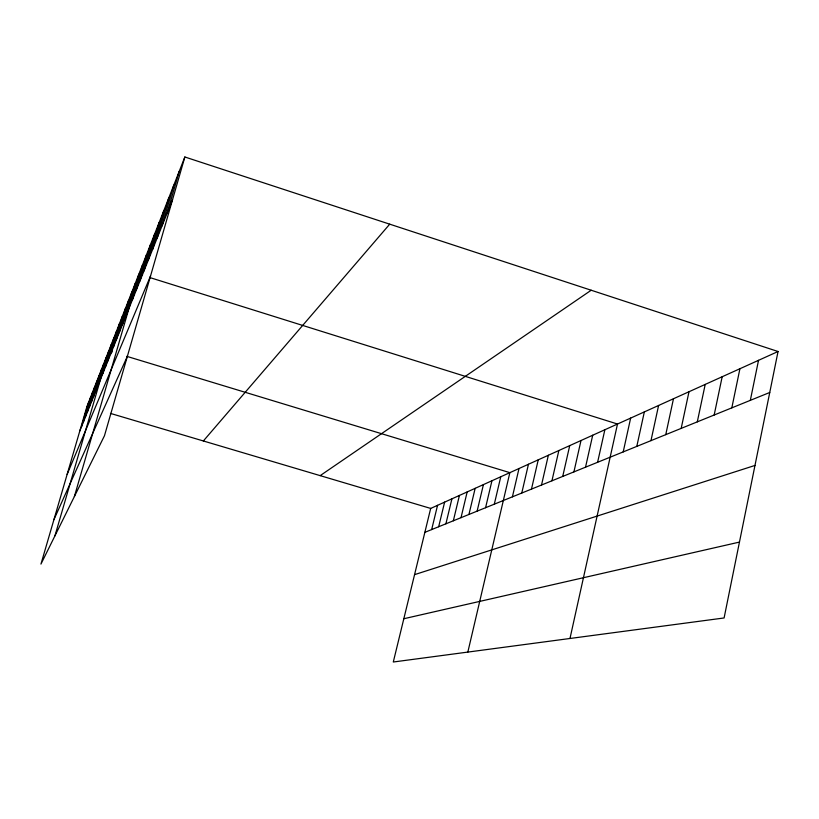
<?xml version="1.0" encoding="UTF-8"?>
<svg xmlns="http://www.w3.org/2000/svg" width="819" height="819" viewBox="0 0 819 819"><rect width="100%" height="100%" fill="white"/><g stroke="black" fill="none" stroke-linecap="round" stroke-linejoin="round"><path stroke-width="1.23" d="M778.05 351.505L724.098 617.966L393.294 662.008L430.681 508.425L778.05 351.505L184.859 156.992L86.968 406.429L40.95 564.096L104.463 435.749L184.859 156.992M750.327 400.358L758.527 360.319M731.817 407.862L739.926 368.724M714.168 415.018L722.174 376.75M697.297 421.857L705.21 384.408M681.183 428.398L688.994 391.738M665.755 434.654L673.474 398.751M650.972 440.642L658.599 405.466M636.803 446.386L644.338 411.906M569.983 638.482L617.506 424.027L149.57 277.477M623.208 451.904L630.65 418.089M597.604 462.285L604.862 429.74M585.534 467.178L592.71 435.227M573.914 471.898L580.999 440.52M551.934 480.804L558.855 450.522M562.725 476.433L569.727 445.608M541.523 485.032L548.361 455.262M521.775 493.038L528.46 464.25M531.48 489.097L538.237 459.838M512.407 496.836L519 468.519M494.307 504.176L500.757 476.771M467.844 652.078L509.858 472.655L126.781 356.337M477.119 511.148L483.425 484.592M485.575 507.719L491.943 480.743M468.939 514.465L475.163 488.329M453.337 520.792L459.428 495.434M461.015 517.68L467.168 491.932M431.664 529.576L437.551 505.323M438.667 526.74L444.625 502.129M445.894 523.812L451.914 498.832M157.197 237.981L168.714 198.137M162.049 225.88L173.823 185.104M167.148 213.165L179.207 171.406M107.873 360.974L116.656 330.784M110.545 354.31L119.482 323.587M113.319 347.399L122.41 316.124M116.196 340.213L125.45 308.374M119.195 332.749L128.614 300.317M122.307 324.989L131.9 291.933M125.542 316.912L135.319 283.21M74.375 496.56L138.892 274.13L142.445 275.245M132.443 299.713L142.608 264.66M136.118 290.54L146.478 254.781M139.957 280.968L150.532 244.461M143.97 270.956L154.771 233.671M148.178 260.483L159.203 222.379M152.58 249.498L163.841 210.544M81.583 426.535L88.841 401.638M83.415 421.969L90.786 396.703M85.299 417.26L92.782 391.605M87.254 412.397L94.85 386.343M89.261 407.371L96.98 380.917M91.349 402.18L99.181 375.307M93.499 396.816L101.454 369.502M95.721 391.267L103.808 363.503M98.024 385.524L106.245 357.299M54.914 535.882L108.773 350.87L112.377 351.965M102.815 373.587L111.302 344.41M105.303 367.393L113.933 337.715M79.801 430.968L172.522 199.764M67.127 474.396L150.532 276.013M53.921 519.655L127.395 356.224M203.358 440.97L389.721 224.171M320.178 475.634L591.195 290.233M424.856 532.34L769.758 392.475M414.557 574.651L754.985 465.438M403.828 618.734L739.465 542.086M86.968 406.429L89.312 407.125M110.483 413.411L430.681 508.425"/></g></svg>
